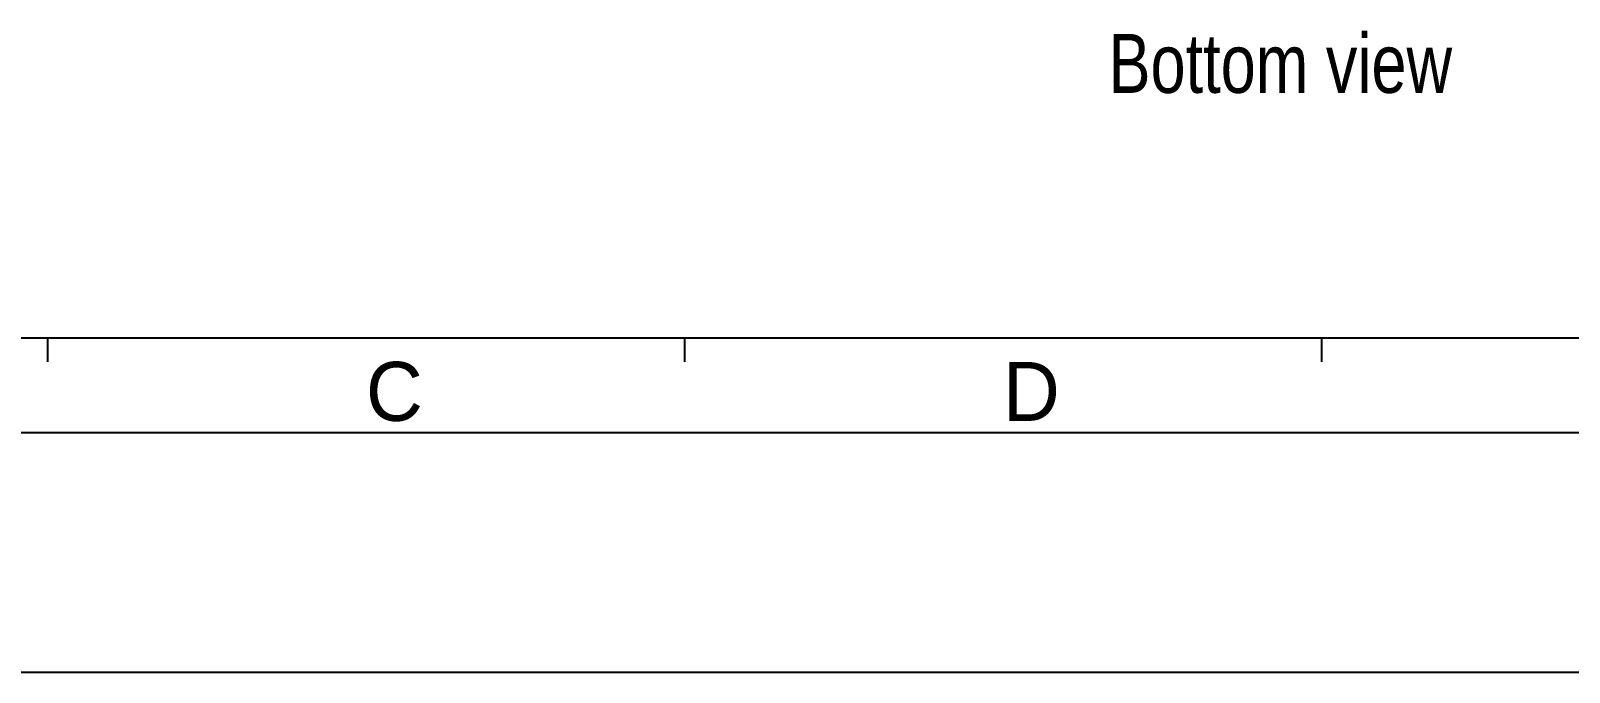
# Model space of a CAD drawing. Header units: millimetres. Extents: x 0 to 594, y 0 to 420.
# Drawn here: x 133 to 263.4, y 0 to 54.4 of the extents above; entities that cross this region are included whole.
import ezdxf

# ---------------------------------------------------------------- set-up
doc = ezdxf.new("R2010")
doc.units = ezdxf.units.MM
doc.header["$LTSCALE"] = 32.67
doc.layers.get('0').update_dxf_attribs({"linetype": 'CONTINUOUS'})
doc.styles.get("Standard").update_dxf_attribs({"font": 'txt', "width": 0.8})
doc.styles.add('TEXTSTYLE_2', font='txt')

msp = doc.modelspace()

# ---------------------------------------------------------------- linework, layer by layer
at = {"color": 4, "linetype": 'CONTINUOUS'}
for p, q in [((564.922, 28.309), (26.422, 28.309)), ((134.422, 28.309), (134.422, 26.309)), ((188.422, 28.309), (188.422, 26.309)), ((242.422, 28.309), (242.422, 26.309)), ((571.422, 20.309), (20.422, 20.309)), ((0, 0), (594, 0))]:
    msp.add_line(p, q, dxfattribs=at)

# ---------------------------------------------------------------- texts
at = {"color": 2, "linetype": 'CONTINUOUS', "insert": (224.369, 54.116), "char_height": 5, "width": 44, "attachment_point": 1, "line_spacing_factor": 0.9}
msp.add_mtext('Bottom view', dxfattribs=at)
at = {"color": 2, "linetype": 'CONTINUOUS', "char_height": 5, "width": 5, "attachment_point": 1, "line_spacing_factor": 0.9, "style": 'TEXTSTYLE_2'}
for s, insert in [('C', (161.422, 26.309)), ('D', (215.422, 26.309))]:
    msp.add_mtext(s, dxfattribs=dict(at, insert=insert))

doc.saveas('drawing.dxf')
